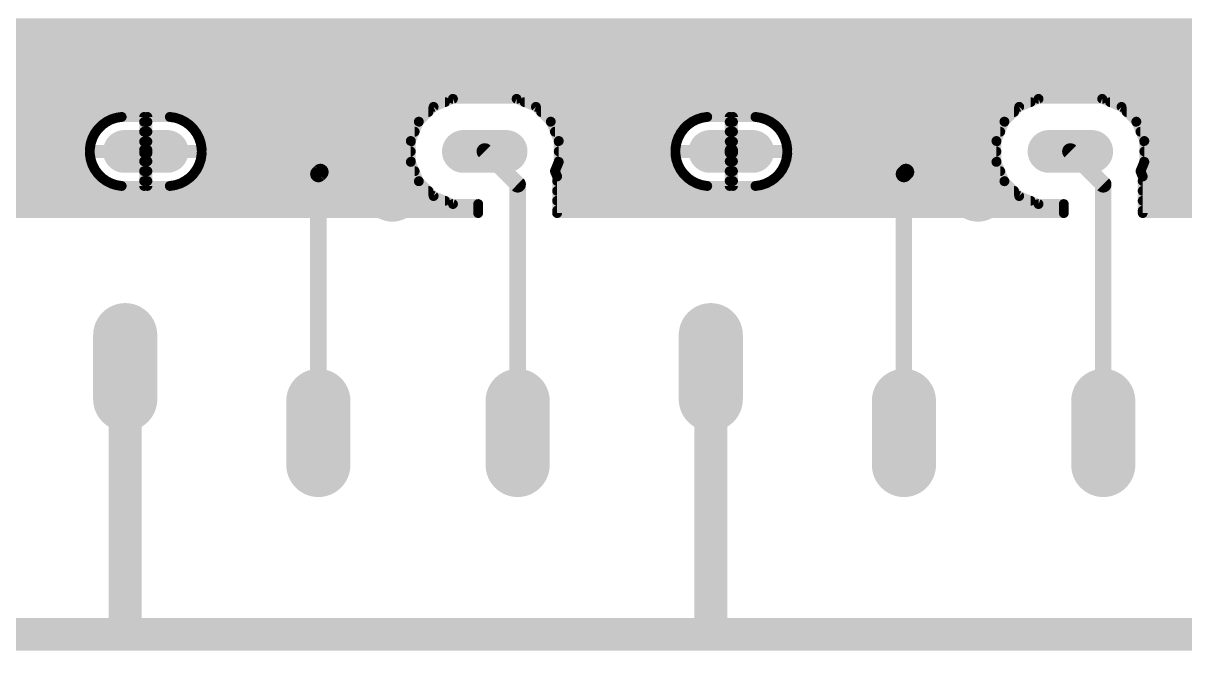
# Model space of a CAD drawing. Header units: millimetres. Extents: x 0 to 653, y 0 to 287.
# Drawn here: x 102.26 to 138.16, y 22.67 to 42.06 of the extents above; entities that cross this region are included whole.
import ezdxf

# ---------------------------------------------------------------- set-up
doc = ezdxf.new("R2010")
doc.units = ezdxf.units.MM
for name, color, linetype in [('16', 7, 'Continuous'), ('17', 7, 'Continuous'), ('18', 7, 'Continuous')]:
    doc.layers.add(name, color=color, linetype=linetype)

# ---------------------------------------------------------------- blocks, each defined once
blk = doc.blocks.new('LONGP100')
at = {"const_width": 1}
blk.add_lwpolyline([(-0.5, 0), (0.5, 0)], dxfattribs=at)
at = {"const_width": 0.5}
for points in [[(-0.5, 0.25, 1), (-0.5, -0.25)], [(0.5, -0.25, 1), (0.5, 0.25)]]:
    blk.add_lwpolyline(points, format="xyb", dxfattribs=at)
blk = doc.blocks.new('ROUNDV')
at = {"const_width": 0.5}
blk.add_lwpolyline([(0, -0.25, 1), (0, 0.25, 1), (0, -0.25)], format="xyb", dxfattribs=at)

msp = doc.modelspace()

# ---------------------------------------------------------------- linework, layer by layer
at = {"layer": '16'}
for points, const_width in [([(6.442, 42.062), (167.958, 42.062)], 0.305), ([(6.693, 41.758), (167.958, 41.758)], 0.305), ([(6.693, 41.453), (167.958, 41.453)], 0.305), ([(6.693, 41.148), (167.958, 41.148)], 0.305), ([(6.693, 40.843), (167.958, 40.843)], 0.305), ([(6.493, 40.538), (167.958, 40.538)], 0.305), ([(6.188, 40.234), (167.958, 40.234)], 0.305), ([(1.168, 39.929), (167.958, 39.929)], 0.305), ([(115.539, 39.726), (114.941, 39.478)], 0.305), ([(117.506, 39.726), (115.539, 39.726)], 0.305), ([(118.104, 39.478), (117.506, 39.726)], 0.305), ([(133.636, 39.726), (133.039, 39.478)], 0.305), ([(135.604, 39.726), (133.636, 39.726)], 0.305), ([(136.201, 39.478), (135.604, 39.726)], 0.305), ([(99.654, 39.624), (115.293, 39.624)], 0.305), ([(114.941, 39.478), (114.484, 39.021)], 0.305), ([(117.751, 39.624), (133.391, 39.624)], 0.305), ([(118.561, 39.021), (118.104, 39.478)], 0.305), ([(133.039, 39.478), (132.582, 39.021)], 0.305), ([(135.849, 39.624), (151.488, 39.624)], 0.305), ([(136.659, 39.021), (136.201, 39.478)], 0.305), ([(100.165, 39.319), (114.782, 39.319)], 0.305), ([(100.466, 39.014), (104.829, 39.014)], 0.305), ([(104.826, 39.012), (104.69, 38.914)], 0.305), ([(104.975, 39.089), (104.826, 39.012)], 0.305), ([(105.135, 39.141), (104.975, 39.089)], 0.305), ([(105.301, 39.167), (105.135, 39.141)], 0.305), ([(105.994, 39.167), (105.301, 39.167)], 0.305), ([(105.994, 38.151), (105.994, 39.167)], 0.305), ([(105.994, 39.014), (106.096, 39.014)], 0.305), ([(106.789, 39.167), (106.096, 39.167)], 0.305), ([(106.096, 39.167), (106.096, 38.151)], 0.305), ([(106.955, 39.141), (106.789, 39.167)], 0.305), ([(107.115, 39.089), (106.955, 39.141)], 0.305), ([(107.264, 39.012), (107.115, 39.089)], 0.305), ([(107.261, 39.014), (114.481, 39.014)], 0.305), ([(107.4, 38.914), (107.264, 39.012)], 0.305), ([(114.484, 39.021), (114.237, 38.423)], 0.305), ([(118.263, 39.319), (132.88, 39.319)], 0.305), ([(118.808, 38.423), (118.561, 39.021)], 0.305), ([(118.564, 39.014), (122.927, 39.014)], 0.305), ([(122.923, 39.012), (122.787, 38.914)], 0.305), ([(123.073, 39.089), (122.923, 39.012)], 0.305), ([(123.232, 39.141), (123.073, 39.089)], 0.305), ([(123.398, 39.167), (123.232, 39.141)], 0.305), ([(124.092, 39.167), (123.398, 39.167)], 0.305), ([(124.092, 38.151), (124.092, 39.167)], 0.305), ([(124.092, 39.014), (124.193, 39.014)], 0.305), ([(124.887, 39.167), (124.193, 39.167)], 0.305), ([(124.193, 39.167), (124.193, 38.151)], 0.305), ([(125.053, 39.141), (124.887, 39.167)], 0.305), ([(125.212, 39.089), (125.053, 39.141)], 0.305), ([(125.362, 39.012), (125.212, 39.089)], 0.305), ([(125.358, 39.014), (132.579, 39.014)], 0.305), ([(125.498, 38.914), (125.362, 39.012)], 0.305), ([(132.582, 39.021), (132.334, 38.423)], 0.305), ([(136.36, 39.319), (150.977, 39.319)], 0.305), ([(136.906, 38.423), (136.659, 39.021)], 0.305), ([(136.661, 39.014), (141.024, 39.014)], 0.305), ([(100.592, 38.71), (104.509, 38.71)], 0.305), ([(104.472, 38.659), (104.396, 38.51)], 0.305), ([(104.571, 38.795), (104.472, 38.659)], 0.305), ([(104.69, 38.914), (104.571, 38.795)], 0.305), ([(105.994, 38.71), (106.096, 38.71)], 0.305), ([(107.519, 38.795), (107.4, 38.914)], 0.305), ([(107.618, 38.659), (107.519, 38.795)], 0.305), ([(107.581, 38.71), (114.355, 38.71)], 0.305), ([(107.694, 38.51), (107.618, 38.659)], 0.305), ([(118.69, 38.71), (122.606, 38.71)], 0.305), ([(122.57, 38.659), (122.493, 38.51)], 0.305), ([(122.668, 38.795), (122.57, 38.659)], 0.305), ([(122.787, 38.914), (122.668, 38.795)], 0.305), ([(124.092, 38.71), (124.193, 38.71)], 0.305), ([(125.617, 38.795), (125.498, 38.914)], 0.305), ([(125.715, 38.659), (125.617, 38.795)], 0.305), ([(125.679, 38.71), (132.453, 38.71)], 0.305), ([(125.791, 38.51), (125.715, 38.659)], 0.305), ([(136.787, 38.71), (140.704, 38.71)], 0.305), ([(100.711, 38.405), (104.362, 38.405)], 0.305), ([(104.344, 38.35), (104.318, 38.184)], 0.305), ([(104.396, 38.51), (104.344, 38.35)], 0.305), ([(105.994, 38.405), (106.096, 38.405)], 0.305), ([(107.746, 38.35), (107.694, 38.51)], 0.305), ([(107.728, 38.405), (114.237, 38.405)], 0.305), ([(107.772, 38.184), (107.746, 38.35)], 0.305), ([(114.237, 38.423), (114.237, 37.777)], 0.305), ([(118.808, 37.777), (118.808, 38.423)], 0.305), ([(118.808, 38.405), (122.459, 38.405)], 0.305), ([(122.442, 38.35), (122.415, 38.184)], 0.305), ([(122.493, 38.51), (122.442, 38.35)], 0.305), ([(124.092, 38.405), (124.193, 38.405)], 0.305), ([(125.843, 38.35), (125.791, 38.51)], 0.305), ([(125.826, 38.405), (132.334, 38.405)], 0.305), ([(125.87, 38.184), (125.843, 38.35)], 0.305), ([(132.334, 38.423), (132.334, 37.777)], 0.305), ([(136.906, 37.777), (136.906, 38.423)], 0.305), ([(136.906, 38.405), (140.557, 38.405)], 0.305), ([(100.711, 38.1), (105.994, 38.1)], 0.305), ([(104.318, 38.184), (104.318, 38.151)], 0.305), ([(104.318, 38.151), (105.994, 38.151)], 0.305), ([(105.994, 38.049), (104.318, 38.049)], 0.305), ([(104.318, 38.049), (104.318, 38.016)], 0.305), ([(104.318, 38.016), (104.344, 37.85)], 0.305), ([(105.994, 38.151), (105.994, 38.049)], 0.305), ([(106.096, 38.151), (105.994, 38.151)], 0.305), ([(105.994, 37.033), (105.994, 38.049)], 0.305), ([(105.994, 38.049), (106.096, 38.049)], 0.305), ([(106.096, 38.049), (106.096, 38.151)], 0.305), ([(106.096, 38.151), (107.772, 38.151)], 0.305), ([(106.096, 38.1), (114.237, 38.1)], 0.305), ([(106.096, 38.049), (106.096, 37.033)], 0.305), ([(107.772, 38.049), (106.096, 38.049)], 0.305), ([(107.746, 37.85), (107.772, 38.016)], 0.305), ([(107.772, 38.151), (107.772, 38.184)], 0.305), ([(107.772, 38.016), (107.772, 38.049)], 0.305), ([(117.538, 37.084), (116.522, 38.1)], 0.508), ([(118.808, 38.1), (124.092, 38.1)], 0.305), ([(122.415, 38.184), (122.415, 38.151)], 0.305), ([(122.415, 38.151), (124.092, 38.151)], 0.305), ([(124.092, 38.049), (122.415, 38.049)], 0.305), ([(122.415, 38.049), (122.415, 38.016)], 0.305), ([(122.415, 38.016), (122.442, 37.85)], 0.305), ([(124.092, 38.151), (124.092, 38.049)], 0.305), ([(124.193, 38.151), (124.092, 38.151)], 0.305), ([(124.092, 37.033), (124.092, 38.049)], 0.305), ([(124.092, 38.049), (124.193, 38.049)], 0.305), ([(124.193, 38.049), (124.193, 38.151)], 0.305), ([(124.193, 38.151), (125.87, 38.151)], 0.305), ([(124.193, 38.1), (132.334, 38.1)], 0.305), ([(124.193, 38.049), (124.193, 37.033)], 0.305), ([(125.87, 38.049), (124.193, 38.049)], 0.305), ([(125.843, 37.85), (125.87, 38.016)], 0.305), ([(125.87, 38.151), (125.87, 38.184)], 0.305), ([(125.87, 38.016), (125.87, 38.049)], 0.305), ([(135.636, 37.084), (134.62, 38.1)], 0.508), ([(136.906, 38.1), (142.189, 38.1)], 0.305), ([(100.711, 37.795), (104.362, 37.795)], 0.305), ([(104.344, 37.85), (104.396, 37.691)], 0.305), ([(104.396, 37.691), (104.472, 37.541)], 0.305), ([(104.472, 37.541), (104.571, 37.405)], 0.305), ([(105.994, 37.795), (106.096, 37.795)], 0.305), ([(107.519, 37.405), (107.618, 37.541)], 0.305), ([(107.618, 37.541), (107.694, 37.691)], 0.305), ([(107.694, 37.691), (107.746, 37.85)], 0.305), ([(107.728, 37.795), (114.237, 37.795)], 0.305), ([(111.379, 37.401), (111.442, 37.465)], 0.508), ([(114.237, 37.777), (114.484, 37.179)], 0.305), ([(118.69, 37.49), (118.808, 37.777)], 0.305), ([(118.808, 37.795), (122.459, 37.795)], 0.305), ([(122.442, 37.85), (122.493, 37.691)], 0.305), ([(122.493, 37.691), (122.57, 37.541)], 0.305), ([(122.57, 37.541), (122.668, 37.405)], 0.305), ([(124.092, 37.795), (124.193, 37.795)], 0.305), ([(125.617, 37.405), (125.715, 37.541)], 0.305), ([(125.715, 37.541), (125.791, 37.691)], 0.305), ([(125.791, 37.691), (125.843, 37.85)], 0.305), ([(125.826, 37.795), (132.334, 37.795)], 0.305), ([(129.476, 37.401), (129.54, 37.465)], 0.508), ([(132.334, 37.777), (132.582, 37.179)], 0.305), ([(136.787, 37.49), (136.906, 37.777)], 0.305), ([(136.906, 37.795), (140.557, 37.795)], 0.305), ([(100.592, 37.49), (104.509, 37.49)], 0.305), ([(100.66, 37.186), (104.829, 37.186)], 0.305), ([(104.571, 37.405), (104.69, 37.286)], 0.305), ([(104.69, 37.286), (104.826, 37.188)], 0.305), ([(104.826, 37.188), (104.975, 37.111)], 0.305), ([(105.994, 37.49), (106.096, 37.49)], 0.305), ([(105.994, 37.186), (106.096, 37.186)], 0.305), ([(107.115, 37.111), (107.264, 37.188)], 0.305), ([(107.261, 37.186), (114.481, 37.186)], 0.305), ([(107.264, 37.188), (107.4, 37.286)], 0.305), ([(107.4, 37.286), (107.519, 37.405)], 0.305), ([(107.581, 37.49), (114.355, 37.49)], 0.305), ([(111.379, 29.401), (111.379, 37.401)], 0.508), ([(117.538, 29.401), (117.538, 37.084)], 0.508), ([(118.758, 37.327), (118.69, 37.49)], 0.305), ([(118.69, 37.49), (122.606, 37.49)], 0.305), ([(118.758, 36.195), (118.758, 37.327)], 0.305), ([(118.758, 37.186), (122.927, 37.186)], 0.305), ([(122.668, 37.405), (122.787, 37.286)], 0.305), ([(122.787, 37.286), (122.923, 37.188)], 0.305), ([(122.923, 37.188), (123.073, 37.111)], 0.305), ([(124.092, 37.49), (124.193, 37.49)], 0.305), ([(124.092, 37.186), (124.193, 37.186)], 0.305), ([(125.212, 37.111), (125.362, 37.188)], 0.305), ([(125.358, 37.186), (132.579, 37.186)], 0.305), ([(125.362, 37.188), (125.498, 37.286)], 0.305), ([(125.498, 37.286), (125.617, 37.405)], 0.305), ([(125.679, 37.49), (132.453, 37.49)], 0.305), ([(129.476, 29.401), (129.476, 37.401)], 0.508), ([(135.636, 29.401), (135.636, 37.084)], 0.508), ([(136.855, 37.327), (136.787, 37.49)], 0.305), ([(136.787, 37.49), (140.704, 37.49)], 0.305), ([(136.855, 36.195), (136.855, 37.327)], 0.305), ([(136.855, 37.186), (141.024, 37.186)], 0.305), ([(100.66, 36.881), (114.782, 36.881)], 0.305), ([(104.975, 37.111), (105.135, 37.059)], 0.305), ([(105.135, 37.059), (105.301, 37.033)], 0.305), ([(105.301, 37.033), (105.994, 37.033)], 0.305), ([(106.096, 37.033), (106.789, 37.033)], 0.305), ([(106.789, 37.033), (106.955, 37.059)], 0.305), ([(106.955, 37.059), (107.115, 37.111)], 0.305), ([(114.484, 37.179), (114.941, 36.722)], 0.305), ([(118.758, 36.881), (132.88, 36.881)], 0.305), ([(123.073, 37.111), (123.232, 37.059)], 0.305), ([(123.232, 37.059), (123.398, 37.033)], 0.305), ([(123.398, 37.033), (124.092, 37.033)], 0.305), ([(124.193, 37.033), (124.887, 37.033)], 0.305), ([(124.887, 37.033), (125.053, 37.059)], 0.305), ([(125.053, 37.059), (125.212, 37.111)], 0.305), ([(132.582, 37.179), (133.039, 36.722)], 0.305), ([(136.855, 36.881), (150.977, 36.881)], 0.305), ([(100.66, 36.576), (115.293, 36.576)], 0.305), ([(114.941, 36.722), (115.539, 36.474)], 0.305), ([(115.539, 36.474), (116.319, 36.474)], 0.305), ([(116.319, 36.474), (116.319, 36.195)], 0.305), ([(118.758, 36.576), (133.391, 36.576)], 0.305), ([(133.039, 36.722), (133.636, 36.474)], 0.305), ([(133.636, 36.474), (134.417, 36.474)], 0.305), ([(134.417, 36.474), (134.417, 36.195)], 0.305), ([(136.855, 36.576), (151.488, 36.576)], 0.305), ([(100.66, 36.271), (116.319, 36.271)], 0.305), ([(116.319, 36.195), (100.66, 36.195)], 0.305), ([(118.758, 36.271), (134.417, 36.271)], 0.305), ([(134.417, 36.195), (118.758, 36.195)], 0.305), ([(136.855, 36.271), (152.514, 36.271)], 0.305), ([(152.514, 36.195), (136.855, 36.195)], 0.305), ([(105.41, 31.433), (105.41, 23.177)], 1.016), ([(123.507, 31.433), (123.507, 23.177)], 1.016), ([(91.123, 23.177), (105.41, 23.177)], 1.016), ([(105.41, 23.177), (110.172, 23.177)], 1.016), ([(110.172, 23.177), (123.507, 23.177)], 1.016), ([(123.507, 23.177), (141.605, 23.177)], 1.016)]:
    msp.add_lwpolyline(points, dxfattribs=dict(at, const_width=const_width))
for points, const_width in [([(115.539, 39.802, 1), (115.539, 39.649)], 0.152), ([(115.568, 39.655, 1), (115.51, 39.796)], 0.152), ([(117.535, 39.796, 1), (117.477, 39.655)], 0.152), ([(117.506, 39.649, 1), (117.506, 39.802)], 0.152), ([(133.636, 39.802, 1), (133.636, 39.649)], 0.152), ([(133.665, 39.655, 1), (133.607, 39.796)], 0.152), ([(135.633, 39.796, 1), (135.575, 39.655)], 0.152), ([(135.604, 39.649, 1), (135.604, 39.802)], 0.152), ([(114.912, 39.548, 1), (114.97, 39.408)], 0.152), ([(114.995, 39.424, 1), (114.887, 39.532)], 0.152), ([(115.293, 39.548, 1), (115.293, 39.7)], 0.152), ([(117.751, 39.7, 1), (117.751, 39.548)], 0.152), ([(118.158, 39.532, 1), (118.05, 39.424)], 0.152), ([(118.075, 39.408, 1), (118.133, 39.548)], 0.152), ([(133.01, 39.548, 1), (133.068, 39.408)], 0.152), ([(133.093, 39.424, 1), (132.985, 39.532)], 0.152), ([(133.391, 39.548, 1), (133.391, 39.7)], 0.152), ([(135.849, 39.7, 1), (135.849, 39.548)], 0.152), ([(136.255, 39.532, 1), (136.147, 39.424)], 0.152), ([(136.172, 39.408, 1), (136.23, 39.548)], 0.152), ([(104.791, 39.08, 1), (104.86, 38.944)], 0.152), ([(104.87, 38.951, 1), (104.781, 39.074)], 0.152), ([(104.829, 38.938, 1), (104.829, 39.091)], 0.152), ([(104.951, 39.161, 1), (104.999, 39.016)], 0.152), ([(105.01, 39.021, 1), (104.941, 39.157)], 0.152), ([(105.123, 39.216, 1), (105.147, 39.065)], 0.152), ([(105.158, 39.068, 1), (105.111, 39.213)], 0.152), ([(105.301, 39.243, 1), (105.301, 39.091)], 0.152), ([(105.313, 39.092, 1), (105.289, 39.242)], 0.152), ([(106.07, 39.167, 1), (105.918, 39.167)], 0.152), ([(105.994, 39.091, 1), (105.994, 38.938)], 0.152), ([(105.994, 39.091, 1), (105.994, 39.243)], 0.152), ([(106.096, 39.243, 1), (106.096, 39.091)], 0.152), ([(106.172, 39.167, 1), (106.02, 39.167)], 0.152), ([(106.096, 38.938, 1), (106.096, 39.091)], 0.152), ([(106.801, 39.242, 1), (106.777, 39.092)], 0.152), ([(106.789, 39.091, 1), (106.789, 39.243)], 0.152), ([(106.979, 39.213, 1), (106.932, 39.068)], 0.152), ([(106.943, 39.065, 1), (106.967, 39.216)], 0.152), ([(107.15, 39.157, 1), (107.08, 39.021)], 0.152), ([(107.091, 39.016, 1), (107.138, 39.161)], 0.152), ([(107.261, 39.091, 1), (107.261, 38.938)], 0.152), ([(107.309, 39.074, 1), (107.22, 38.951)], 0.152), ([(107.23, 38.944, 1), (107.299, 39.08)], 0.152), ([(114.43, 39.075, 1), (114.538, 38.967)], 0.152), ([(114.554, 38.992, 1), (114.414, 39.05)], 0.152), ([(114.481, 38.938, 1), (114.481, 39.091)], 0.152), ([(114.782, 39.243, 1), (114.782, 39.395)], 0.152), ([(118.263, 39.395, 1), (118.263, 39.243)], 0.152), ([(118.631, 39.05, 1), (118.491, 38.992)], 0.152), ([(118.564, 39.091, 1), (118.564, 38.938)], 0.152), ([(118.507, 38.967, 1), (118.615, 39.075)], 0.152), ([(122.888, 39.08, 1), (122.958, 38.944)], 0.152), ([(122.968, 38.951, 1), (122.878, 39.074)], 0.152), ([(122.927, 38.938, 1), (122.927, 39.091)], 0.152), ([(123.049, 39.161, 1), (123.096, 39.016)], 0.152), ([(123.107, 39.021, 1), (123.038, 39.157)], 0.152), ([(123.22, 39.216, 1), (123.244, 39.065)], 0.152), ([(123.256, 39.068, 1), (123.209, 39.213)], 0.152), ([(123.398, 39.243, 1), (123.398, 39.091)], 0.152), ([(123.41, 39.092, 1), (123.386, 39.242)], 0.152), ([(124.168, 39.167, 1), (124.016, 39.167)], 0.152), ([(124.092, 39.091, 1), (124.092, 38.938)], 0.152), ([(124.092, 39.091, 1), (124.092, 39.243)], 0.152), ([(124.193, 39.243, 1), (124.193, 39.091)], 0.152), ([(124.269, 39.167, 1), (124.117, 39.167)], 0.152), ([(124.193, 38.938, 1), (124.193, 39.091)], 0.152), ([(124.899, 39.242, 1), (124.875, 39.092)], 0.152), ([(124.887, 39.091, 1), (124.887, 39.243)], 0.152), ([(125.076, 39.213, 1), (125.029, 39.068)], 0.152), ([(125.041, 39.065, 1), (125.065, 39.216)], 0.152), ([(125.247, 39.157, 1), (125.178, 39.021)], 0.152), ([(125.189, 39.016, 1), (125.236, 39.161)], 0.152), ([(125.358, 39.091, 1), (125.358, 38.938)], 0.152), ([(125.407, 39.074, 1), (125.317, 38.951)], 0.152), ([(125.327, 38.944, 1), (125.397, 39.08)], 0.152), ([(132.528, 39.075, 1), (132.635, 38.967)], 0.152), ([(132.652, 38.992, 1), (132.511, 39.05)], 0.152), ([(132.579, 38.938, 1), (132.579, 39.091)], 0.152), ([(132.88, 39.243, 1), (132.88, 39.395)], 0.152), ([(136.36, 39.395, 1), (136.36, 39.243)], 0.152), ([(136.729, 39.05, 1), (136.588, 38.992)], 0.152), ([(136.661, 39.091, 1), (136.661, 38.938)], 0.152), ([(136.605, 38.967, 1), (136.712, 39.075)], 0.152), ([(104.41, 38.704, 1), (104.534, 38.614)], 0.152), ([(104.54, 38.624, 1), (104.404, 38.694)], 0.152), ([(104.517, 38.849, 1), (104.625, 38.741)], 0.152), ([(104.632, 38.75, 1), (104.509, 38.84)], 0.152), ([(104.509, 38.633, 1), (104.509, 38.786)], 0.152), ([(104.645, 38.975, 1), (104.734, 38.852)], 0.152), ([(104.743, 38.86, 1), (104.636, 38.968)], 0.152), ([(105.994, 38.786, 1), (105.994, 38.633)], 0.152), ([(106.096, 38.633, 1), (106.096, 38.786)], 0.152), ([(107.454, 38.968, 1), (107.347, 38.86)], 0.152), ([(107.356, 38.852, 1), (107.445, 38.975)], 0.152), ([(107.581, 38.84, 1), (107.457, 38.75)], 0.152), ([(107.465, 38.741, 1), (107.573, 38.849)], 0.152), ([(107.581, 38.786, 1), (107.581, 38.633)], 0.152), ([(107.686, 38.694, 1), (107.55, 38.624)], 0.152), ([(107.556, 38.614, 1), (107.68, 38.704)], 0.152), ([(114.355, 38.633, 1), (114.355, 38.786)], 0.152), ([(118.69, 38.786, 1), (118.69, 38.633)], 0.152), ([(122.508, 38.704, 1), (122.631, 38.614)], 0.152), ([(122.638, 38.624, 1), (122.502, 38.694)], 0.152), ([(122.615, 38.849, 1), (122.722, 38.741)], 0.152), ([(122.73, 38.75, 1), (122.607, 38.84)], 0.152), ([(122.606, 38.633, 1), (122.606, 38.786)], 0.152), ([(122.742, 38.975, 1), (122.832, 38.852)], 0.152), ([(122.841, 38.86, 1), (122.733, 38.968)], 0.152), ([(124.092, 38.786, 1), (124.092, 38.633)], 0.152), ([(124.193, 38.633, 1), (124.193, 38.786)], 0.152), ([(125.552, 38.968, 1), (125.444, 38.86)], 0.152), ([(125.453, 38.852, 1), (125.543, 38.975)], 0.152), ([(125.678, 38.84, 1), (125.555, 38.75)], 0.152), ([(125.563, 38.741, 1), (125.671, 38.849)], 0.152), ([(125.679, 38.786, 1), (125.679, 38.633)], 0.152), ([(125.783, 38.694, 1), (125.647, 38.624)], 0.152), ([(125.654, 38.614, 1), (125.777, 38.704)], 0.152), ([(132.453, 38.633, 1), (132.453, 38.786)], 0.152), ([(136.787, 38.786, 1), (136.787, 38.633)], 0.152), ([(104.272, 38.373, 1), (104.416, 38.326)], 0.152), ([(104.419, 38.338, 1), (104.269, 38.362)], 0.152), ([(104.328, 38.544, 1), (104.464, 38.475)], 0.152), ([(104.468, 38.486, 1), (104.323, 38.533)], 0.152), ([(104.362, 38.329, 1), (104.362, 38.481)], 0.152), ([(105.994, 38.481, 1), (105.994, 38.329)], 0.152), ([(106.096, 38.329, 1), (106.096, 38.481)], 0.152), ([(107.766, 38.533, 1), (107.622, 38.486)], 0.152), ([(107.626, 38.475, 1), (107.762, 38.544)], 0.152), ([(107.728, 38.481, 1), (107.728, 38.329)], 0.152), ([(107.821, 38.362, 1), (107.671, 38.338)], 0.152), ([(107.674, 38.326, 1), (107.818, 38.373)], 0.152), ([(114.313, 38.423, 1), (114.16, 38.423)], 0.152), ([(114.166, 38.453, 1), (114.307, 38.394)], 0.152), ([(114.237, 38.329, 1), (114.237, 38.481)], 0.152), ([(118.885, 38.423, 1), (118.732, 38.423)], 0.152), ([(118.808, 38.481, 1), (118.808, 38.329)], 0.152), ([(118.738, 38.394, 1), (118.879, 38.453)], 0.152), ([(122.369, 38.373, 1), (122.514, 38.326)], 0.152), ([(122.517, 38.338, 1), (122.366, 38.362)], 0.152), ([(122.426, 38.544, 1), (122.561, 38.475)], 0.152), ([(122.566, 38.486, 1), (122.421, 38.533)], 0.152), ([(122.459, 38.329, 1), (122.459, 38.481)], 0.152), ([(124.092, 38.481, 1), (124.092, 38.329)], 0.152), ([(124.193, 38.329, 1), (124.193, 38.481)], 0.152), ([(125.864, 38.533, 1), (125.719, 38.486)], 0.152), ([(125.724, 38.475, 1), (125.859, 38.544)], 0.152), ([(125.826, 38.481, 1), (125.826, 38.329)], 0.152), ([(125.919, 38.362, 1), (125.768, 38.338)], 0.152), ([(125.771, 38.326, 1), (125.916, 38.373)], 0.152), ([(132.41, 38.423, 1), (132.258, 38.423)], 0.152), ([(132.264, 38.453, 1), (132.404, 38.394)], 0.152), ([(132.334, 38.329, 1), (132.334, 38.481)], 0.152), ([(136.982, 38.423, 1), (136.83, 38.423)], 0.152), ([(136.906, 38.481, 1), (136.906, 38.329)], 0.152), ([(136.836, 38.394, 1), (136.976, 38.453)], 0.152), ([(104.394, 38.184, 1), (104.242, 38.184)], 0.152), ([(104.318, 38.227, 1), (104.318, 38.075)], 0.152), ([(104.243, 38.196, 1), (104.393, 38.172)], 0.152), ([(104.242, 38.151, 1), (104.394, 38.151)], 0.152), ([(104.318, 38.125, 1), (104.318, 37.973)], 0.152), ([(104.394, 38.049, 1), (104.242, 38.049)], 0.152), ([(104.393, 38.028, 1), (104.243, 38.004)], 0.152), ([(104.242, 38.016, 1), (104.394, 38.016)], 0.152), ([(106.07, 38.151, 1), (105.918, 38.151)], 0.152), ([(105.994, 38.227, 1), (105.994, 38.075)], 0.152), ([(105.918, 38.151, 1), (106.07, 38.151)], 0.152), ([(106.07, 38.049, 1), (105.918, 38.049)], 0.152), ([(105.994, 38.125, 1), (105.994, 37.973)], 0.152), ([(105.918, 38.049, 1), (106.07, 38.049)], 0.152), ([(105.994, 38.075, 1), (105.994, 38.227)], 0.152), ([(105.994, 38.024, 1), (105.994, 38.176)], 0.152), ([(105.994, 37.973, 1), (105.994, 38.125)], 0.152), ([(106.172, 38.151, 1), (106.02, 38.151)], 0.152), ([(106.096, 38.227, 1), (106.096, 38.075)], 0.152), ([(106.096, 38.176, 1), (106.096, 38.024)], 0.152), ([(106.02, 38.151, 1), (106.172, 38.151)], 0.152), ([(106.172, 38.049, 1), (106.02, 38.049)], 0.152), ([(106.096, 38.125, 1), (106.096, 37.973)], 0.152), ([(106.02, 38.049, 1), (106.172, 38.049)], 0.152), ([(106.096, 38.075, 1), (106.096, 38.227)], 0.152), ([(106.096, 37.973, 1), (106.096, 38.125)], 0.152), ([(107.848, 38.184, 1), (107.696, 38.184)], 0.152), ([(107.696, 38.151, 1), (107.848, 38.151)], 0.152), ([(107.848, 38.049, 1), (107.696, 38.049)], 0.152), ([(107.696, 38.016, 1), (107.848, 38.016)], 0.152), ([(107.697, 38.172, 1), (107.847, 38.196)], 0.152), ([(107.847, 38.004, 1), (107.697, 38.028)], 0.152), ([(107.772, 38.075, 1), (107.772, 38.227)], 0.152), ([(107.772, 37.973, 1), (107.772, 38.125)], 0.152), ([(114.237, 38.024, 1), (114.237, 38.176)], 0.152), ([(116.612, 38.19, 1), (116.433, 38.01)], 0.254), ([(118.808, 38.176, 1), (118.808, 38.024)], 0.152), ([(122.492, 38.184, 1), (122.339, 38.184)], 0.152), ([(122.415, 38.227, 1), (122.415, 38.075)], 0.152), ([(122.34, 38.196, 1), (122.491, 38.172)], 0.152), ([(122.339, 38.151, 1), (122.492, 38.151)], 0.152), ([(122.415, 38.125, 1), (122.415, 37.973)], 0.152), ([(122.492, 38.049, 1), (122.339, 38.049)], 0.152), ([(122.491, 38.028, 1), (122.34, 38.004)], 0.152), ([(122.339, 38.016, 1), (122.492, 38.016)], 0.152), ([(124.168, 38.151, 1), (124.016, 38.151)], 0.152), ([(124.092, 38.227, 1), (124.092, 38.075)], 0.152), ([(124.016, 38.151, 1), (124.168, 38.151)], 0.152), ([(124.168, 38.049, 1), (124.016, 38.049)], 0.152), ([(124.092, 38.125, 1), (124.092, 37.973)], 0.152), ([(124.016, 38.049, 1), (124.168, 38.049)], 0.152), ([(124.092, 38.075, 1), (124.092, 38.227)], 0.152), ([(124.092, 38.024, 1), (124.092, 38.176)], 0.152), ([(124.092, 37.973, 1), (124.092, 38.125)], 0.152), ([(124.269, 38.151, 1), (124.117, 38.151)], 0.152), ([(124.193, 38.227, 1), (124.193, 38.075)], 0.152), ([(124.193, 38.176, 1), (124.193, 38.024)], 0.152), ([(124.117, 38.151, 1), (124.269, 38.151)], 0.152), ([(124.269, 38.049, 1), (124.117, 38.049)], 0.152), ([(124.193, 38.125, 1), (124.193, 37.973)], 0.152), ([(124.117, 38.049, 1), (124.269, 38.049)], 0.152), ([(124.193, 38.075, 1), (124.193, 38.227)], 0.152), ([(124.193, 37.973, 1), (124.193, 38.125)], 0.152), ([(125.946, 38.184, 1), (125.793, 38.184)], 0.152), ([(125.793, 38.151, 1), (125.946, 38.151)], 0.152), ([(125.946, 38.049, 1), (125.793, 38.049)], 0.152), ([(125.793, 38.016, 1), (125.946, 38.016)], 0.152), ([(125.794, 38.172, 1), (125.945, 38.196)], 0.152), ([(125.945, 38.004, 1), (125.794, 38.028)], 0.152), ([(125.87, 38.075, 1), (125.87, 38.227)], 0.152), ([(125.87, 37.973, 1), (125.87, 38.125)], 0.152), ([(132.334, 38.024, 1), (132.334, 38.176)], 0.152), ([(134.71, 38.19, 1), (134.53, 38.01)], 0.254), ([(136.906, 38.176, 1), (136.906, 38.024)], 0.152), ([(104.416, 37.874, 1), (104.272, 37.827)], 0.152), ([(104.269, 37.838, 1), (104.419, 37.862)], 0.152), ([(104.464, 37.725, 1), (104.328, 37.656)], 0.152), ([(104.323, 37.667, 1), (104.468, 37.714)], 0.152), ([(104.362, 37.719, 1), (104.362, 37.871)], 0.152), ([(104.534, 37.586, 1), (104.41, 37.496)], 0.152), ([(105.994, 37.871, 1), (105.994, 37.719)], 0.152), ([(106.096, 37.719, 1), (106.096, 37.871)], 0.152), ([(107.68, 37.496, 1), (107.556, 37.586)], 0.152), ([(107.622, 37.714, 1), (107.766, 37.667)], 0.152), ([(107.762, 37.656, 1), (107.626, 37.725)], 0.152), ([(107.728, 37.871, 1), (107.728, 37.719)], 0.152), ([(107.671, 37.862, 1), (107.821, 37.838)], 0.152), ([(107.818, 37.827, 1), (107.674, 37.874)], 0.152), ([(111.532, 37.375, 1), (111.353, 37.555)], 0.254), ([(114.307, 37.806, 1), (114.166, 37.748)], 0.152), ([(114.16, 37.777, 1), (114.313, 37.777)], 0.152), ([(114.237, 37.719, 1), (114.237, 37.871)], 0.152), ([(118.808, 37.871, 1), (118.808, 37.719)], 0.152), ([(118.732, 37.777, 1), (118.885, 37.777)], 0.152), ([(118.879, 37.748, 1), (118.738, 37.806)], 0.152), ([(122.514, 37.874, 1), (122.369, 37.827)], 0.152), ([(122.366, 37.838, 1), (122.517, 37.862)], 0.152), ([(122.561, 37.725, 1), (122.426, 37.656)], 0.152), ([(122.421, 37.667, 1), (122.566, 37.714)], 0.152), ([(122.459, 37.719, 1), (122.459, 37.871)], 0.152), ([(122.631, 37.586, 1), (122.508, 37.496)], 0.152), ([(124.092, 37.871, 1), (124.092, 37.719)], 0.152), ([(124.193, 37.719, 1), (124.193, 37.871)], 0.152), ([(125.777, 37.496, 1), (125.654, 37.586)], 0.152), ([(125.719, 37.714, 1), (125.864, 37.667)], 0.152), ([(125.859, 37.656, 1), (125.724, 37.725)], 0.152), ([(125.826, 37.871, 1), (125.826, 37.719)], 0.152), ([(125.768, 37.862, 1), (125.919, 37.838)], 0.152), ([(125.916, 37.827, 1), (125.771, 37.874)], 0.152), ([(129.63, 37.375, 1), (129.45, 37.555)], 0.254), ([(132.404, 37.806, 1), (132.264, 37.748)], 0.152), ([(132.258, 37.777, 1), (132.41, 37.777)], 0.152), ([(132.334, 37.719, 1), (132.334, 37.871)], 0.152), ([(136.906, 37.871, 1), (136.906, 37.719)], 0.152), ([(136.83, 37.777, 1), (136.982, 37.777)], 0.152), ([(136.976, 37.748, 1), (136.836, 37.806)], 0.152), ([(104.404, 37.506, 1), (104.54, 37.575)], 0.152), ([(104.625, 37.459, 1), (104.517, 37.351)], 0.152), ([(104.509, 37.414, 1), (104.509, 37.567)], 0.152), ([(104.509, 37.36, 1), (104.632, 37.45)], 0.152), ([(104.734, 37.348, 1), (104.645, 37.225)], 0.152), ([(104.636, 37.232, 1), (104.743, 37.34)], 0.152), ([(104.86, 37.255, 1), (104.791, 37.12)], 0.152), ([(104.829, 37.109, 1), (104.829, 37.262)], 0.152), ([(105.994, 37.567, 1), (105.994, 37.414)], 0.152), ([(105.994, 37.262, 1), (105.994, 37.109)], 0.152), ([(106.096, 37.414, 1), (106.096, 37.567)], 0.152), ([(106.096, 37.109, 1), (106.096, 37.262)], 0.152), ([(107.261, 37.262, 1), (107.261, 37.109)], 0.152), ([(107.299, 37.12, 1), (107.23, 37.255)], 0.152), ([(107.347, 37.34, 1), (107.454, 37.232)], 0.152), ([(107.445, 37.225, 1), (107.356, 37.348)], 0.152), ([(107.457, 37.45, 1), (107.581, 37.36)], 0.152), ([(107.573, 37.351, 1), (107.465, 37.459)], 0.152), ([(107.581, 37.567, 1), (107.581, 37.414)], 0.152), ([(107.55, 37.575, 1), (107.686, 37.506)], 0.152), ([(111.506, 37.401, 1), (111.252, 37.401)], 0.254), ([(111.289, 37.491, 1), (111.469, 37.312)], 0.254), ([(114.355, 37.414, 1), (114.355, 37.567)], 0.152), ([(114.481, 37.109, 1), (114.481, 37.262)], 0.152), ([(117.665, 37.084, 1), (117.412, 37.084)], 0.254), ([(118.76, 37.519, 1), (118.62, 37.461)], 0.152), ([(118.69, 37.567, 1), (118.69, 37.414)], 0.152), ([(118.62, 37.519, 1), (118.76, 37.461)], 0.152), ([(118.834, 37.327, 1), (118.681, 37.327)], 0.152), ([(118.758, 37.262, 1), (118.758, 37.109)], 0.152), ([(118.687, 37.297, 1), (118.828, 37.356)], 0.152), ([(122.502, 37.506, 1), (122.638, 37.575)], 0.152), ([(122.722, 37.459, 1), (122.615, 37.351)], 0.152), ([(122.606, 37.414, 1), (122.606, 37.567)], 0.152), ([(122.607, 37.36, 1), (122.73, 37.45)], 0.152), ([(122.832, 37.348, 1), (122.742, 37.225)], 0.152), ([(122.733, 37.232, 1), (122.841, 37.34)], 0.152), ([(122.958, 37.255, 1), (122.888, 37.12)], 0.152), ([(122.927, 37.109, 1), (122.927, 37.262)], 0.152), ([(124.092, 37.567, 1), (124.092, 37.414)], 0.152), ([(124.092, 37.262, 1), (124.092, 37.109)], 0.152), ([(124.193, 37.414, 1), (124.193, 37.567)], 0.152), ([(124.193, 37.109, 1), (124.193, 37.262)], 0.152), ([(125.358, 37.262, 1), (125.358, 37.109)], 0.152), ([(125.397, 37.12, 1), (125.327, 37.255)], 0.152), ([(125.444, 37.34, 1), (125.552, 37.232)], 0.152), ([(125.543, 37.225, 1), (125.453, 37.348)], 0.152), ([(125.555, 37.45, 1), (125.678, 37.36)], 0.152), ([(125.671, 37.351, 1), (125.563, 37.459)], 0.152), ([(125.679, 37.567, 1), (125.679, 37.414)], 0.152), ([(125.647, 37.575, 1), (125.783, 37.506)], 0.152), ([(129.603, 37.401, 1), (129.35, 37.401)], 0.254), ([(129.387, 37.491, 1), (129.566, 37.312)], 0.254), ([(132.453, 37.414, 1), (132.453, 37.567)], 0.152), ([(132.579, 37.109, 1), (132.579, 37.262)], 0.152), ([(135.763, 37.084, 1), (135.509, 37.084)], 0.254), ([(136.858, 37.519, 1), (136.717, 37.461)], 0.152), ([(136.787, 37.567, 1), (136.787, 37.414)], 0.152), ([(136.717, 37.519, 1), (136.858, 37.461)], 0.152), ([(136.931, 37.327, 1), (136.779, 37.327)], 0.152), ([(136.855, 37.262, 1), (136.855, 37.109)], 0.152), ([(136.785, 37.297, 1), (136.926, 37.356)], 0.152), ([(104.781, 37.126, 1), (104.87, 37.249)], 0.152), ([(104.999, 37.184, 1), (104.951, 37.039)], 0.152), ([(104.941, 37.044, 1), (105.01, 37.179)], 0.152), ([(105.147, 37.135, 1), (105.123, 36.984)], 0.152), ([(105.111, 36.987, 1), (105.158, 37.132)], 0.152), ([(105.301, 37.109, 1), (105.301, 36.957)], 0.152), ([(105.289, 36.958, 1), (105.313, 37.108)], 0.152), ([(105.918, 37.033, 1), (106.07, 37.033)], 0.152), ([(105.994, 36.957, 1), (105.994, 37.109)], 0.152), ([(106.096, 37.109, 1), (106.096, 36.957)], 0.152), ([(106.02, 37.033, 1), (106.172, 37.033)], 0.152), ([(106.777, 37.108, 1), (106.801, 36.958)], 0.152), ([(106.789, 36.957, 1), (106.789, 37.109)], 0.152), ([(106.932, 37.132, 1), (106.979, 36.987)], 0.152), ([(106.967, 36.984, 1), (106.943, 37.135)], 0.152), ([(107.08, 37.179, 1), (107.15, 37.044)], 0.152), ([(107.138, 37.039, 1), (107.091, 37.184)], 0.152), ([(107.22, 37.249, 1), (107.309, 37.126)], 0.152), ([(114.538, 37.233, 1), (114.43, 37.125)], 0.152), ([(114.414, 37.15, 1), (114.554, 37.208)], 0.152), ([(114.782, 36.805, 1), (114.782, 36.957)], 0.152), ([(117.449, 36.994, 1), (117.628, 37.174)], 0.254), ([(118.758, 36.957, 1), (118.758, 36.805)], 0.152), ([(122.878, 37.126, 1), (122.968, 37.249)], 0.152), ([(123.096, 37.184, 1), (123.049, 37.039)], 0.152), ([(123.038, 37.044, 1), (123.107, 37.179)], 0.152), ([(123.244, 37.135, 1), (123.22, 36.984)], 0.152), ([(123.209, 36.987, 1), (123.256, 37.132)], 0.152), ([(123.398, 37.109, 1), (123.398, 36.957)], 0.152), ([(123.386, 36.958, 1), (123.41, 37.108)], 0.152), ([(124.016, 37.033, 1), (124.168, 37.033)], 0.152), ([(124.092, 36.957, 1), (124.092, 37.109)], 0.152), ([(124.193, 37.109, 1), (124.193, 36.957)], 0.152), ([(124.117, 37.033, 1), (124.269, 37.033)], 0.152), ([(124.875, 37.108, 1), (124.899, 36.958)], 0.152), ([(124.887, 36.957, 1), (124.887, 37.109)], 0.152), ([(125.029, 37.132, 1), (125.076, 36.987)], 0.152), ([(125.065, 36.984, 1), (125.041, 37.135)], 0.152), ([(125.178, 37.179, 1), (125.247, 37.044)], 0.152), ([(125.236, 37.039, 1), (125.189, 37.184)], 0.152), ([(125.317, 37.249, 1), (125.407, 37.126)], 0.152), ([(132.635, 37.233, 1), (132.528, 37.125)], 0.152), ([(132.511, 37.15, 1), (132.652, 37.208)], 0.152), ([(132.88, 36.805, 1), (132.88, 36.957)], 0.152), ([(135.546, 36.994, 1), (135.726, 37.174)], 0.254), ([(136.855, 36.957, 1), (136.855, 36.805)], 0.152), ([(114.97, 36.792, 1), (114.912, 36.651)], 0.152), ([(114.887, 36.668, 1), (114.995, 36.776)], 0.152), ([(115.293, 36.5, 1), (115.293, 36.652)], 0.152), ([(115.539, 36.551, 1), (115.539, 36.398)], 0.152), ([(115.51, 36.404, 1), (115.568, 36.545)], 0.152), ([(116.395, 36.474, 1), (116.243, 36.474)], 0.152), ([(116.319, 36.398, 1), (116.319, 36.551)], 0.152), ([(118.758, 36.652, 1), (118.758, 36.5)], 0.152), ([(133.068, 36.792, 1), (133.01, 36.651)], 0.152), ([(132.985, 36.668, 1), (133.093, 36.776)], 0.152), ([(133.391, 36.5, 1), (133.391, 36.652)], 0.152), ([(133.636, 36.551, 1), (133.636, 36.398)], 0.152), ([(133.607, 36.404, 1), (133.665, 36.545)], 0.152), ([(134.493, 36.474, 1), (134.341, 36.474)], 0.152), ([(134.417, 36.398, 1), (134.417, 36.551)], 0.152), ([(136.855, 36.652, 1), (136.855, 36.5)], 0.152), ([(116.243, 36.195, 1), (116.395, 36.195)], 0.152), ([(116.319, 36.195, 1), (116.319, 36.347)], 0.152), ([(116.319, 36.119, 1), (116.319, 36.271)], 0.152), ([(118.758, 36.347, 1), (118.758, 36.195)], 0.152), ([(118.758, 36.271, 1), (118.758, 36.119)], 0.152), ([(118.681, 36.195, 1), (118.834, 36.195)], 0.152), ([(134.341, 36.195, 1), (134.493, 36.195)], 0.152), ([(134.417, 36.195, 1), (134.417, 36.347)], 0.152), ([(134.417, 36.119, 1), (134.417, 36.271)], 0.152), ([(136.855, 36.347, 1), (136.855, 36.195)], 0.152), ([(136.855, 36.271, 1), (136.855, 36.119)], 0.152), ([(136.779, 36.195, 1), (136.931, 36.195)], 0.152), ([(105.664, 31.433, 1), (105.156, 31.433)], 0.508), ([(123.761, 31.433, 1), (123.254, 31.433)], 0.508), ([(111.252, 29.401, 1), (111.506, 29.401)], 0.254), ([(117.412, 29.401, 1), (117.665, 29.401)], 0.254), ([(129.35, 29.401, 1), (129.603, 29.401)], 0.254), ([(135.509, 29.401, 1), (135.763, 29.401)], 0.254), ([(105.41, 23.431, 1), (105.41, 22.924)], 0.508), ([(105.156, 23.177, 1), (105.664, 23.177)], 0.508), ([(105.41, 22.924, 1), (105.41, 23.431)], 0.508), ([(110.172, 23.431, 1), (110.172, 22.924)], 0.508), ([(110.172, 22.924, 1), (110.172, 23.431)], 0.508), ([(123.507, 23.431, 1), (123.507, 22.924)], 0.508), ([(123.254, 23.177, 1), (123.761, 23.177)], 0.508), ([(123.507, 22.924, 1), (123.507, 23.431)], 0.508)]:
    msp.add_lwpolyline(points, format="xyb", dxfattribs=dict(at, const_width=const_width))

# ---------------------------------------------------------------- block references
at = {"layer": '17'}
for p, xscale, yscale, rotation in [((106.045, 38.1), 1.3208, 1.3208, 180), ((106.045, 38.1), 1.3208, 1.3208, 180), ((116.522, 38.1), 1.3208, 1.3208, 180), ((116.522, 38.1), 1.3208, 1.3208, 180), ((124.142, 38.1), 1.3208, 1.3208, 180), ((124.142, 38.1), 1.3208, 1.3208, 180), ((134.62, 38.1), 1.3208, 1.3208, 180), ((134.62, 38.1), 1.3208, 1.3208, 180), ((105.41, 31.433), 1.9812, 1.9812, 270), ((105.41, 31.433), 1.9812, 1.9812, 270), ((123.507, 31.433), 1.9812, 1.9812, 270), ((123.507, 31.433), 1.9812, 1.9812, 270), ((111.379, 29.401), 1.9812, 1.9812, 270), ((111.379, 29.401), 1.9812, 1.9812, 270), ((117.538, 29.401), 1.9812, 1.9812, 270), ((117.538, 29.401), 1.9812, 1.9812, 270), ((129.476, 29.401), 1.9812, 1.9812, 270), ((129.476, 29.401), 1.9812, 1.9812, 270), ((135.636, 29.401), 1.9812, 1.9812, 270), ((135.636, 29.401), 1.9812, 1.9812, 270)]:
    msp.add_blockref('LONGP100', p, dxfattribs=dict(at, xscale=xscale, yscale=yscale, rotation=rotation))
at = {"layer": '18', "xscale": 1.8, "yscale": 1.8}
for p in [(113.665, 36.83), (113.665, 36.83), (131.762, 36.83), (131.762, 36.83)]:
    msp.add_blockref('ROUNDV', p, dxfattribs=at)

doc.saveas('drawing.dxf')
